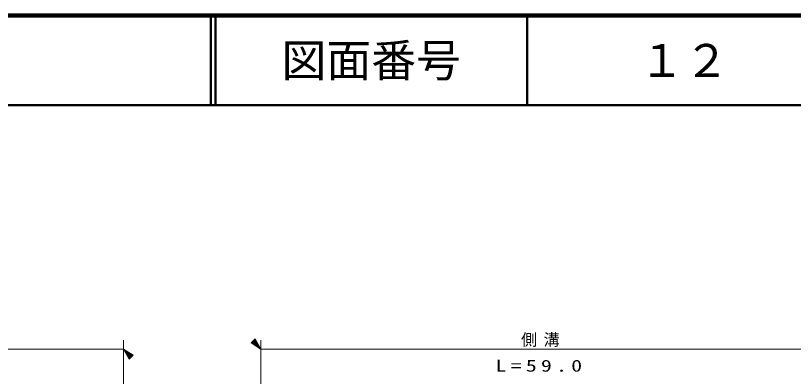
# Model space of a CAD drawing. Units: millimetres, scale not verified. Extents: x 40000 to 680000, y 20000 to 380000.
# Drawn here: x 486978 to 573673, y 339770 to 380000 of the extents above; entities that cross this region are included whole.
import ezdxf
from ezdxf.enums import TextEntityAlignment as Align

# ---------------------------------------------------------------- set-up
doc = ezdxf.new("R2010")
doc.units = ezdxf.units.MM
doc.header["$LTSCALE"] = 1000
for name, color, linetype, lineweight in [('M-BGD-HTXT', 7, 'Continuous', 13), ('M-TTL', 2, 'Continuous', 140), ('M-TTL-LINE', 7, 'Continuous', 50)]:
    doc.layers.add(name, color=color, linetype=linetype, lineweight=lineweight)
doc.layers.add('M-TTL-TXT', color=7, linetype='Continuous')
doc.styles.add('ＭＳ ゴシック', font='')
doc.styles.get('ＭＳ ゴシック').set_extended_font_data('MS Gothic')

# ---------------------------------------------------------------- blocks, each defined once
blk = doc.blocks.new('BUHIN562')
at = {"color": 7, "linetype": 'Continuous', "lineweight": 13}
for points in [[(0, 0), (237, -1267), (805, -1006)], [(107, -233), (687, -974), (289, -1156)], [(159, -347), (625, -951), (313, -1094)], [(212, -463), (563, -928), (336, -1032)], [(264, -577), (501, -905), (359, -970)]]:
    blk.add_lwpolyline(points, close=True, dxfattribs=at)
for points in [[(53, -116), (749, -997), (266, -1219), (55, -119)], [(410, -895), (318, -693), (439, -882), (382, -908), (318, -693)]]:
    blk.add_lwpolyline(points, dxfattribs=at)
blk = doc.blocks.new('BUHIN572')
at = {"color": 7, "linetype": 'Continuous', "lineweight": 13}
for points in [[(0, 0), (-237, 1267), (-805, 1006)], [(-107, 233), (-687, 974), (-289, 1156)], [(-159, 347), (-625, 951), (-313, 1094)], [(-212, 463), (-563, 928), (-336, 1032)], [(-264, 577), (-501, 905), (-359, 970)]]:
    blk.add_lwpolyline(points, close=True, dxfattribs=at)
for points in [[(-53, 116), (-749, 997), (-266, 1219), (-55, 119)], [(-410, 895), (-318, 693), (-439, 882), (-382, 908), (-318, 693)]]:
    blk.add_lwpolyline(points, dxfattribs=at)

msp = doc.modelspace()

# ---------------------------------------------------------------- linework, layer by layer
at = {"layer": 'M-BGD-HTXT'}
for p, q in [((499000, 343829), (499000, 325227)), ((514307, 325227), (514307, 343829)), ((401554, 342829), (499000, 342829)), ((514307, 342829), (576793, 342829))]:
    msp.add_line(p, q, dxfattribs=at)
at = {"layer": 'M-TTL'}
msp.add_line((680000, 380000), (40000, 380000), dxfattribs=at)
at = {"layer": 'M-TTL-LINE'}
for p, q in [((508747, 380000), (508747, 370000)), ((509247, 380000), (509247, 370000)), ((543997, 380000), (543997, 370000)), ((40000, 370000), (680000, 370000))]:
    msp.add_line(p, q, dxfattribs=at)

# ---------------------------------------------------------------- block references
at = {"layer": 'M-BGD-HTXT', "rotation": 198.66948}
for name, p in [('BUHIN562', (514307, 342829)), ('BUHIN572', (499000, 342829))]:
    msp.add_blockref(name, p, dxfattribs=at)

# ---------------------------------------------------------------- texts
at = {"layer": 'M-BGD-HTXT', "char_height": 1320, "attachment_point": 7, "style": 'ＭＳ ゴシック'}
for s, insert in [('\\T1.39;側溝', (543317, 343063)), ('\\T1.39;\\W1.35;L=59.0', (540478, 340281))]:
    msp.add_mtext(s, dxfattribs=dict(at, insert=insert))
at = {"layer": 'M-TTL-TXT', "style": 'ＭＳ ゴシック'}
for s, p in [('図面番号', (526622, 375000)), ('１２', (561497, 375000))]:
    msp.add_text(s, height=3666, dxfattribs=at).set_placement(p, align=Align.MIDDLE_CENTER)

doc.saveas('drawing.dxf')
